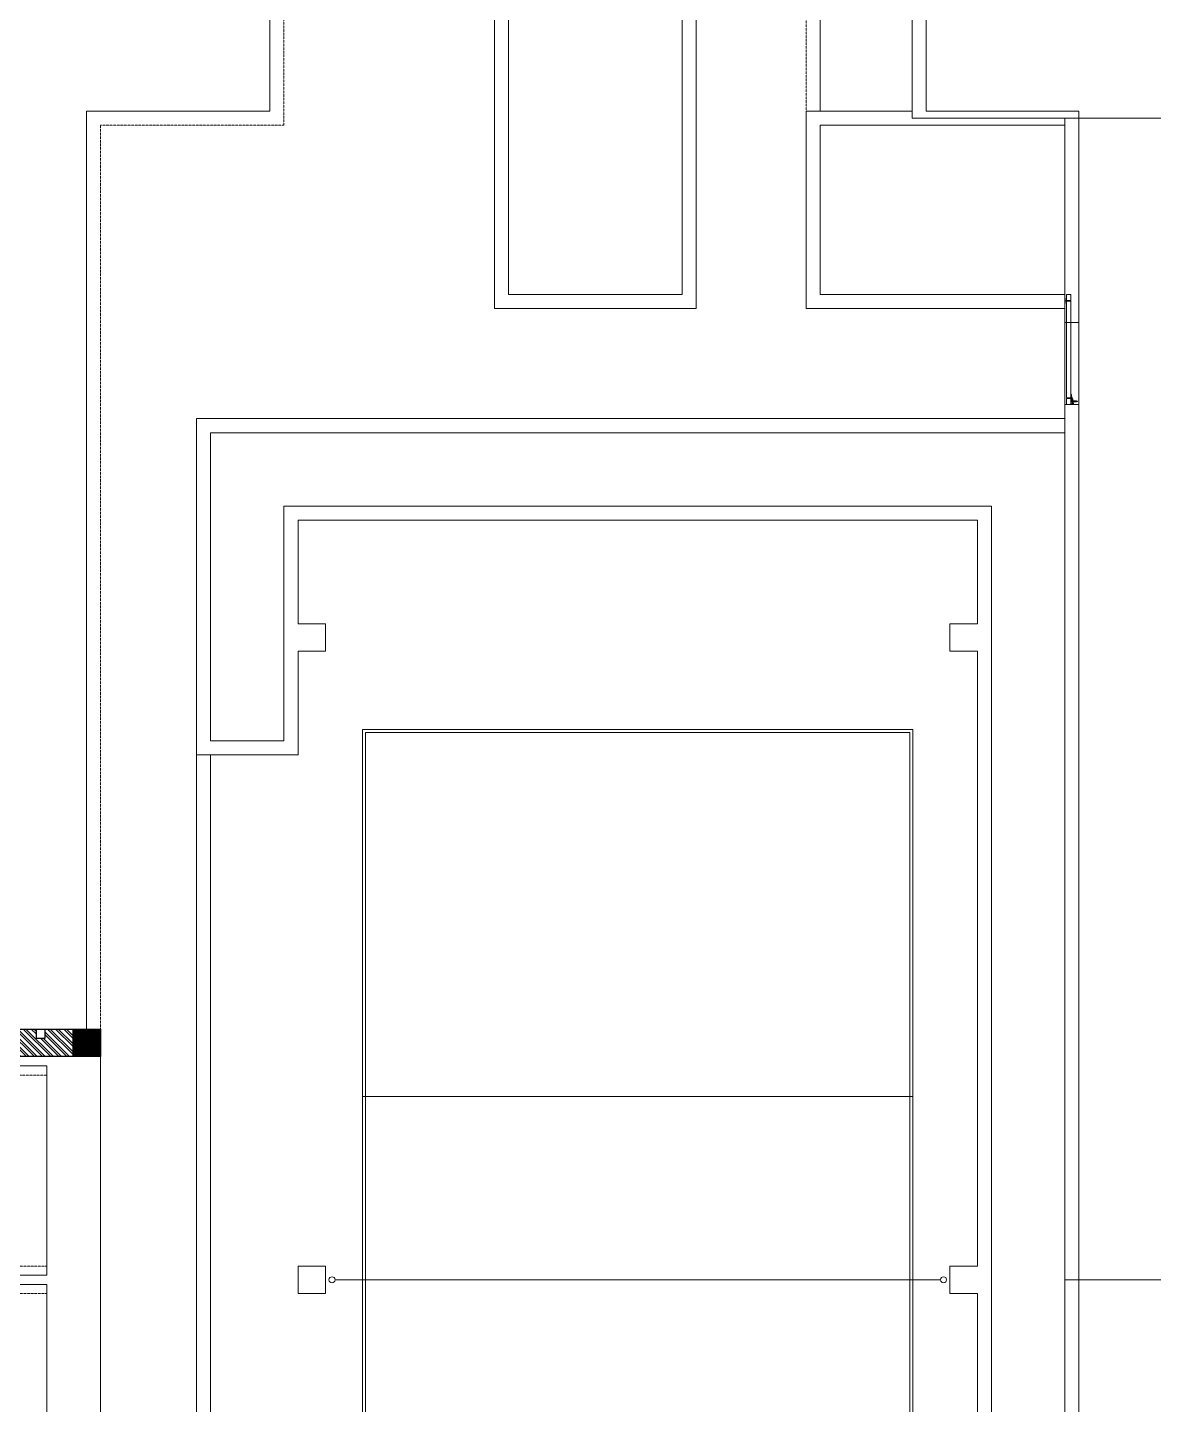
# Model space of a CAD drawing. Header units: metres. Extents: x 5205117 to 5948571, y 646915 to 1143748.
# Drawn here: x 5529194 to 5547606, y 824308 to 846828 of the extents above; entities that cross this region are included whole.
import ezdxf

# ---------------------------------------------------------------- set-up
doc = ezdxf.new("R2010")
doc.units = ezdxf.units.M
doc.header["$MEASUREMENT"] = 0
for name, pattern in [('CONTINOUS', [0]), ('DASHED', [0.75, 0.5, -0.25]), ('HIDDEN', [0.375, 0.25, -0.125])]:
    doc.linetypes.add(name, pattern=pattern)
doc.layers.get('0').update_dxf_attribs({"color": 1, "linetype": 'DASHED', "lineweight": 30})
for name, color, linetype, lineweight in [('A-Column', 191, 'CONTINOUS', 30), ('A-Door', 3, 'Continuous', 15), ('A-Dotted', 43, 'DASHED', 5), ('A-Elevation 1', 4, 'Continuous', 13), ('A-Elevation 2', 163, 'Continuous', 9), ('A-Elevation 3', 251, 'Continuous', 5), ('A-Hidden', 2, 'HIDDEN', 5), ('A-Wall', 34, 'Continuous', 30), ('H-Column', 191, 'Continuous', 5), ('H-Wall hatch', 33, 'Continuous', 0), ('PLOT', 7, 'Continuous', 5), ('road', 7, 'Continuous', 9)]:
    doc.layers.add(name, color=color, linetype=linetype, lineweight=lineweight)

# ---------------------------------------------------------------- blocks, each defined once
blk = doc.blocks.new('A$Cbd15bbef')
at = {"layer": 'H-Column', "ltscale": 5}
h = blk.add_hatch(dxfattribs=at)
h.set_pattern_fill('ANSI31', color=256, scale=75)
h.paths.add_polyline_path([(450, 1960), (0, 1960), (0, 1510), (450, 1510)])
h.paths.add_polyline_path([(450, 450), (0, 450), (0, 0), (450, 0)])
h.paths.add_polyline_path([(8200, 1960), (7750, 1960), (7750, 1510), (8200, 1510)])
h.paths.add_polyline_path([(8200, 450), (7750, 450), (7750, 0), (8200, 0)])
at = {"layer": 'H-Wall hatch', "ltscale": 5}
h = blk.add_hatch(dxfattribs=at)
h.set_pattern_fill('ANSI32', color=256, scale=250)
h.set_pattern_definition([(45, (323.78, 741.75), (-66.2913, 66.2913), []), (45, (367.98, 741.75), (-66.2913, 66.2913), [])])
h.paths.add_polyline_path([(450, 1510), (0, 1510), (0, 1055), (150, 1055), (150, 905), (0, 905), (0, 450), (450, 450)])
h.paths.add_polyline_path([(8200, 1510), (7750, 1510), (7750, 450), (8200, 450), (8200, 905), (8050, 905), (8050, 1055), (8200, 1055)])
h.paths.add_polyline_path([(7750, 1730), (7750, 1960), (450, 1960), (450, 1730)])
at = {"layer": 'A-Column', "ltscale": 5}
for points in [[(0, 1960), (450, 1960), (450, 1510), (0, 1510)], [(8200, 1960), (7750, 1960), (7750, 1510), (8200, 1510)], [(0, 0), (450, 0), (450, 450), (0, 450)], [(8200, 0), (7750, 0), (7750, 450), (8200, 450)]]:
    blk.add_lwpolyline(points, close=True, dxfattribs=at)
at = {"layer": 'A-Dotted', "ltscale": 5}
blk.add_lwpolyline([(450, 905), (450, 0), (7750, 0), (7750, 1960), (450, 1960), (450, 905)], dxfattribs=at)
at = {"layer": 'A-Elevation 2', "ltscale": 5}
for points in [[(600, 880), (4025, 880), (4025, 1580), (600, 1580)], [(7600, 880), (4175, 880), (4175, 1580), (7600, 1580)]]:
    blk.add_lwpolyline(points, close=True, dxfattribs=at)
at = {"layer": 'A-Hidden', "ltscale": 5}
for p, q in [((750, 1580), (750, 880)), ((3875, 880), (3875, 1580)), ((4325, 880), (4325, 1580)), ((7450, 1580), (7450, 880))]:
    blk.add_line(p, q, dxfattribs=at)
at = {"layer": 'A-Wall', "ltscale": 5}
for p, q in [((0, 1055), (0, 905)), ((8200, 1055), (8200, 905))]:
    blk.add_line(p, q, dxfattribs=at)
for points in [[(450, 1960), (7750, 1960), (7750, 1730), (450, 1730)], [(0, 1055), (150, 1055), (150, 905), (0, 905), (0, 450), (450, 450), (450, 1510), (0, 1510)], [(8200, 1055), (8050, 1055), (8050, 905), (8200, 905), (8200, 450), (7750, 450), (7750, 1510), (8200, 1510)]]:
    blk.add_lwpolyline(points, close=True, dxfattribs=at)
blk = doc.blocks.new('A$C7DF671ED')
at = {"layer": 'A-Door'}
for p, q in [((-8, 1699), (-9, 1698)), ((-9, 1698), (-9, 1697)), ((-9, 1697), (-9, 1696)), ((-9, 1696), (-9, 1695)), ((-9, 1695), (-9, 1693)), ((-9, 1693), (-8, 1693)), ((-7, 1700), (-8, 1699)), ((-7, 1698), (-8, 1698)), ((-8, 1698), (-8, 1698)), ((-8, 1698), (-8, 1697)), ((-8, 1697), (-8, 1697)), ((-8, 1697), (-8, 1697)), ((-8, 1697), (-8, 1697)), ((-8, 1697), (-8, 1696)), ((-8, 1696), (-8, 1696)), ((-8, 1696), (-8, 1695)), ((-8, 1696), (-8, 1696)), ((-8, 1696), (-8, 1696)), ((-8, 1696), (-8, 1696)), ((-8, 1695), (-8, 1695)), ((-8, 1695), (-8, 1695)), ((-8, 1695), (-8, 1695)), ((-8, 1695), (-8, 1694)), ((-8, 1694), (-8, 1694)), ((-8, 1694), (-8, 1694)), ((-7, 1694), (-8, 1694)), ((-8, 1693), (-7, 1692)), ((-6, 1700), (-7, 1700)), ((-6, 1699), (-7, 1699)), ((-7, 1699), (-7, 1698)), ((-7, 1698), (-7, 1698)), ((-7, 1698), (-7, 1698)), ((-7, 1698), (-7, 1698)), ((-7, 1698), (-7, 1698)), ((-7, 1694), (-7, 1693)), ((-7, 1694), (-7, 1694)), ((-7, 1693), (-7, 1693)), ((-7, 1693), (-7, 1693)), ((-7, 1693), (-7, 1693)), ((-7, 1693), (-7, 1693)), ((-7, 1693), (-6, 1693)), ((-7, 1692), (-6, 1691)), ((-5, 1700), (-6, 1700)), ((-6, 1699), (-6, 1699)), ((-5, 1699), (-6, 1699)), ((-6, 1699), (-6, 1699)), ((-6, 1699), (-6, 1699)), ((-6, 1699), (-6, 1699)), ((-6, 1693), (-6, 1692)), ((-6, 1693), (-6, 1693)), ((-6, 1693), (-6, 1693)), ((-6, 1693), (-6, 1693)), ((-6, 1692), (-5, 1692)), ((-6, 1691), (-5, 1691)), ((-5, 1738), (0, 1738)), ((-5, 1738), (-5, 1733)), ((-5, 1733), (0, 1733)), ((-5, 1733), (-5, 1723)), ((-5, 1723), (0, 1723)), ((-5, 1723), (-5, 1718)), ((-5, 1718), (0, 1718)), ((-5, 1709), (-5, 1718)), ((-5, 1709), (0, 1709)), ((-5, 1709), (-5, 1700)), ((-5, 1700), (0, 1700)), ((-3, 1700), (-5, 1700)), ((-4, 1699), (-5, 1699)), ((-5, 1699), (-5, 1699)), ((-5, 1699), (-5, 1699)), ((-5, 1699), (-5, 1699)), ((-5, 1692), (-5, 1692)), ((-5, 1692), (-5, 1692)), ((-5, 1692), (-5, 1692)), ((-5, 1692), (-4, 1692)), ((-5, 1691), (-3, 1691)), ((-5, 1691), (-5, 1683)), ((0, 1691), (-5, 1691)), ((0, 1683), (-5, 1683)), ((-5, 1683), (-5, 1674)), ((0, 1674), (-5, 1674)), ((-5, 1674), (-5, 1668)), ((0, 1668), (-5, 1668)), ((-5, 1668), (-5, 1659)), ((0, 1659), (-5, 1659)), ((-5, 1659), (-5, 1654)), ((0, 1654), (-5, 1654)), ((-4, 1699), (-4, 1699)), ((-4, 1699), (-4, 1699)), ((-4, 1699), (-4, 1699)), ((-3, 1699), (-4, 1699)), ((-4, 1699), (-4, 1699)), ((-4, 1692), (-3, 1693)), ((-4, 1692), (-4, 1692)), ((-4, 1692), (-4, 1692)), ((-4, 1692), (-4, 1692)), ((-2, 1700), (-3, 1700)), ((-3, 1699), (-3, 1699)), ((-3, 1699), (-3, 1699)), ((-2, 1698), (-3, 1699)), ((-3, 1699), (-3, 1699)), ((-3, 1699), (-3, 1699)), ((-3, 1693), (-3, 1693)), ((-3, 1693), (-3, 1693)), ((-3, 1693), (-3, 1693)), ((-3, 1693), (-3, 1693)), ((-3, 1693), (-2, 1693)), ((-3, 1691), (-2, 1692)), ((-1, 1699), (-2, 1700)), ((-2, 1697), (-2, 1698)), ((-2, 1698), (-2, 1698)), ((-2, 1698), (-2, 1698)), ((-2, 1698), (-2, 1698)), ((-2, 1698), (-2, 1698)), ((-2, 1698), (-2, 1698)), ((-1, 1697), (-2, 1697)), ((-2, 1694), (-1, 1695)), ((-2, 1693), (-2, 1694)), ((-2, 1694), (-2, 1694)), ((-2, 1694), (-2, 1694)), ((-2, 1694), (-2, 1694)), ((-2, 1694), (-2, 1694)), ((-2, 1692), (-1, 1693)), ((-2, 1693), (-2, 1693)), ((-2, 1693), (-2, 1693)), ((-1, 1698), (-1, 1699)), ((0, 1697), (-1, 1698)), ((-1, 1696), (-1, 1697)), ((-1, 1697), (-1, 1697)), ((-1, 1697), (-1, 1697)), ((-1, 1697), (-1, 1697)), ((-1, 1696), (-1, 1696)), ((-1, 1696), (-1, 1696)), ((-1, 1695), (-1, 1696)), ((-1, 1696), (-1, 1696)), ((-1, 1693), (0, 1695)), ((-1, 1695), (-1, 1695)), ((-1, 1695), (-1, 1695)), ((-1, 1695), (-1, 1695)), ((-1, 1695), (-1, 1695)), ((-1, 1693), (-1, 1693)), ((0, 1800), (74, 1800)), ((0, 1738), (0, 1800)), ((0, 1738), (0, 1733)), ((0, 1723), (0, 1733)), ((0, 1718), (0, 1723)), ((0, 1709), (0, 1718)), ((0, 1700), (0, 1709)), ((74, 1700), (0, 1700)), ((0, 1696), (0, 1700)), ((0, 1696), (0, 1697)), ((0, 1695), (0, 1696)), ((0, 1693), (0, 1696)), ((0, 1691), (0, 1693)), ((0, 1691), (74, 1691)), ((0, 1683), (0, 1691)), ((0, 1683), (0, 1674)), ((0, 1668), (0, 1674)), ((0, 1659), (0, 1668)), ((0, 1654), (0, 1659)), ((0, 1654), (0, 109)), ((74, 1700), (74, 1800)), ((74, 1691), (74, 165)), ((0, 109), (74, 109)), ((0, 0), (0, 100)), ((0, 100), (74, 100)), ((74, 0), (0, 0)), ((81, 165), (74, 165)), ((74, 165), (74, 156)), ((81, 156), (74, 156)), ((74, 118), (74, 156)), ((74, 118), (75, 118)), ((74, 118), (74, 118)), ((74, 118), (74, 118)), ((74, 118), (74, 118)), ((74, 118), (74, 118)), ((74, 118), (74, 118)), ((75, 118), (74, 118)), ((74, 118), (74, 112)), ((81, 112), (74, 112)), ((74, 109), (74, 112)), ((78, 102), (74, 109)), ((74, 109), (74, 109)), ((74, 109), (74, 109)), ((74, 67), (74, 100)), ((74, 67), (79, 67)), ((74, 39), (74, 67)), ((74, 0), (74, 39)), ((74, 39), (79, 39)), ((81, 118), (75, 118)), ((81, 95), (78, 102)), ((82, 113), (79, 118)), ((79, 67), (79, 60)), ((79, 60), (91, 60)), ((79, 48), (79, 56)), ((92, 56), (79, 56)), ((79, 55), (79, 55)), ((79, 55), (79, 55)), ((79, 51), (79, 55)), ((79, 51), (79, 55)), ((79, 55), (79, 55)), ((81, 55), (79, 55)), ((79, 51), (79, 51)), ((79, 51), (79, 51)), ((79, 51), (79, 51)), ((79, 51), (80, 51)), ((93, 48), (79, 48)), ((79, 39), (79, 45)), ((79, 45), (93, 45)), ((80, 51), (81, 51)), ((80, 51), (80, 51)), ((80, 51), (80, 51)), ((81, 165), (81, 156)), ((81, 156), (81, 123)), ((86, 125), (81, 123)), ((81, 123), (81, 118)), ((81, 112), (81, 118)), ((84, 88), (81, 95)), ((81, 55), (82, 55)), ((81, 55), (81, 55)), ((81, 51), (82, 51)), ((81, 51), (81, 51)), ((81, 51), (81, 51)), ((86, 106), (82, 113)), ((82, 55), (83, 55)), ((82, 55), (82, 55)), ((82, 51), (82, 51)), ((82, 51), (83, 51)), ((83, 55), (84, 55)), ((83, 51), (84, 51)), ((87, 81), (84, 88)), ((84, 55), (86, 55)), ((84, 55), (84, 55)), ((84, 51), (86, 51)), ((84, 51), (84, 51)), ((90, 118), (86, 125)), ((89, 99), (86, 106)), ((86, 55), (87, 55)), ((86, 55), (86, 55)), ((86, 51), (86, 51)), ((86, 51), (87, 51)), ((89, 73), (87, 81)), ((87, 55), (88, 55)), ((87, 51), (88, 51)), ((88, 55), (89, 55)), ((88, 55), (88, 55)), ((88, 51), (89, 51)), ((88, 51), (88, 51)), ((92, 91), (89, 99)), ((90, 66), (89, 73)), ((89, 55), (89, 51)), ((89, 55), (90, 55)), ((89, 51), (90, 51)), ((89, 12), (90, 17)), ((89, 12), (90, 8)), ((94, 110), (90, 118)), ((91, 60), (90, 66)), ((90, 55), (91, 55)), ((90, 55), (90, 55)), ((90, 55), (90, 55)), ((91, 51), (90, 51)), ((90, 51), (90, 51)), ((90, 51), (90, 51)), ((90, 17), (92, 20)), ((92, 5), (90, 8)), ((91, 60), (110, 60)), ((91, 55), (91, 55)), ((92, 55), (91, 55)), ((92, 51), (91, 51)), ((91, 51), (91, 51)), ((95, 83), (92, 91)), ((92, 56), (93, 56)), ((92, 55), (92, 56)), ((92, 55), (92, 55)), ((94, 55), (92, 55)), ((92, 55), (92, 55)), ((93, 51), (92, 55)), ((92, 51), (92, 51)), ((93, 51), (92, 51)), ((92, 20), (94, 22)), ((95, 2), (92, 5)), ((93, 56), (94, 56)), ((93, 50), (93, 51)), ((94, 51), (93, 51)), ((93, 48), (93, 50)), ((93, 48), (111, 48)), ((93, 43), (93, 45)), ((93, 45), (112, 45)), ((94, 35), (93, 43)), ((98, 102), (94, 110)), ((94, 56), (95, 56)), ((94, 51), (94, 55)), ((95, 55), (94, 55)), ((94, 55), (94, 55)), ((94, 55), (94, 55)), ((94, 55), (94, 55)), ((95, 51), (94, 51)), ((94, 51), (94, 51)), ((94, 51), (94, 51)), ((94, 51), (94, 51)), ((94, 22), (94, 35)), ((94, 22), (95, 23)), ((94, 17), (94, 22)), ((112, 17), (94, 17)), ((97, 75), (95, 83)), ((95, 56), (96, 56)), ((97, 55), (95, 55)), ((97, 51), (95, 51)), ((95, 23), (98, 25)), ((98, 0), (95, 2)), ((96, 56), (96, 56)), ((96, 56), (96, 56)), ((96, 56), (96, 56)), ((97, 56), (96, 56)), ((99, 68), (97, 75)), ((97, 56), (99, 56)), ((97, 55), (97, 55)), ((98, 55), (97, 55)), ((97, 55), (97, 55)), ((97, 51), (97, 51)), ((98, 51), (97, 51)), ((97, 51), (97, 51)), ((101, 94), (98, 102)), ((98, 55), (98, 55)), ((99, 55), (98, 55)), ((98, 51), (98, 51)), ((98, 51), (99, 51)), ((103, 26), (98, 25)), ((101, 60), (99, 68)), ((99, 56), (99, 56)), ((102, 56), (99, 56)), ((100, 55), (99, 55)), ((99, 51), (100, 51)), ((100, 55), (100, 51)), ((100, 55), (100, 55)), ((100, 55), (100, 55)), ((100, 55), (100, 55)), ((100, 55), (100, 55)), ((100, 55), (111, 55)), ((100, 51), (100, 51)), ((100, 51), (100, 51)), ((100, 51), (100, 51)), ((100, 51), (100, 51)), ((111, 51), (100, 51)), ((104, 86), (101, 94)), ((102, 51), (101, 56)), ((102, 56), (103, 56)), ((102, 48), (102, 51)), ((102, 43), (102, 45)), ((103, 35), (102, 43)), ((103, 56), (111, 56)), ((103, 35), (103, 17)), ((107, 25), (103, 26)), ((107, 78), (104, 86)), ((109, 69), (107, 78)), ((111, 23), (107, 25)), ((107, 0), (111, 2)), ((110, 61), (109, 69)), ((110, 60), (110, 61)), ((110, 60), (163, 60)), ((111, 55), (111, 56)), ((111, 56), (163, 56)), ((113, 55), (111, 55)), ((111, 55), (111, 55)), ((111, 52), (111, 55)), ((111, 51), (111, 52)), ((113, 51), (111, 51)), ((111, 51), (111, 51)), ((111, 48), (111, 51)), ((111, 48), (163, 48)), ((112, 22), (111, 23)), ((111, 2), (114, 5)), ((112, 44), (112, 45)), ((112, 45), (163, 45)), ((112, 35), (112, 44)), ((112, 22), (112, 35)), ((114, 20), (112, 22)), ((112, 21), (112, 22)), ((112, 17), (112, 19)), ((115, 55), (113, 55)), ((115, 51), (113, 51)), ((115, 17), (114, 20)), ((114, 5), (115, 8)), ((115, 55), (115, 55)), ((115, 55), (115, 51)), ((115, 55), (115, 55)), ((115, 55), (115, 55)), ((115, 55), (115, 55)), ((116, 55), (115, 55)), ((115, 51), (115, 51)), ((116, 51), (115, 51)), ((115, 51), (115, 51)), ((115, 51), (115, 51)), ((115, 51), (115, 51)), ((115, 17), (116, 12)), ((115, 8), (116, 12)), ((116, 55), (116, 55)), ((116, 55), (116, 51)), ((116, 55), (116, 55)), ((116, 55), (116, 55)), ((117, 55), (116, 55)), ((116, 51), (116, 51)), ((116, 51), (116, 51)), ((116, 51), (116, 51)), ((117, 51), (116, 51)), ((141, 55), (117, 55)), ((117, 51), (149, 51)), ((141, 55), (141, 55)), ((149, 55), (141, 55)), ((149, 55), (149, 51)), ((153, 55), (149, 55)), ((157, 51), (149, 51)), ((153, 55), (153, 55)), ((157, 55), (153, 55)), ((157, 51), (157, 55)), ((157, 55), (163, 55)), ((157, 51), (163, 51)), ((163, 60), (163, 60)), ((163, 60), (164, 60)), ((163, 60), (163, 60)), ((163, 56), (163, 55)), ((163, 55), (163, 51)), ((163, 55), (166, 55)), ((163, 51), (163, 48)), ((163, 51), (166, 51)), ((163, 45), (163, 45)), ((163, 45), (163, 45)), ((163, 45), (164, 45)), ((164, 60), (164, 59)), ((164, 59), (165, 59)), ((164, 59), (164, 59)), ((164, 45), (165, 46)), ((164, 45), (164, 45)), ((164, 45), (164, 45)), ((165, 59), (165, 59)), ((165, 59), (165, 58)), ((165, 58), (165, 58)), ((165, 58), (165, 58)), ((165, 58), (166, 57)), ((165, 47), (166, 47)), ((165, 46), (165, 47)), ((165, 47), (165, 47)), ((165, 46), (165, 46)), ((165, 46), (165, 46)), ((166, 57), (166, 57)), ((166, 57), (166, 55)), ((166, 55), (166, 51)), ((166, 55), (167, 55)), ((166, 51), (166, 48)), ((166, 51), (167, 51)), ((166, 48), (166, 47)), ((167, 55), (167, 55)), ((167, 55), (167, 51)), ((167, 55), (167, 55)), ((167, 55), (167, 55)), ((171, 55), (167, 55)), ((167, 51), (167, 51)), ((167, 51), (167, 51)), ((167, 51), (167, 51)), ((167, 51), (176, 51)), ((172, 55), (171, 55)), ((172, 55), (173, 55)), ((173, 55), (173, 55)), ((175, 55), (173, 55)), ((176, 55), (175, 55)), ((175, 55), (175, 55)), ((176, 55), (176, 51)), ((178, 55), (176, 55)), ((176, 55), (176, 55)), ((178, 51), (176, 51)), ((178, 55), (179, 55)), ((179, 51), (178, 51)), ((179, 55), (180, 55)), ((180, 51), (179, 51)), ((180, 55), (180, 55)), ((180, 55), (180, 55)), ((180, 55), (181, 55)), ((180, 51), (180, 51)), ((180, 51), (180, 51)), ((181, 51), (180, 51)), ((181, 55), (181, 55)), ((181, 51), (181, 55)), ((181, 51), (181, 51)), ((98, 0), (103, -1)), ((107, 0), (103, -1))]:
    blk.add_line(p, q, dxfattribs=at)
blk = doc.blocks.new('Volleyball court')
at = {"layer": 'A-Elevation 3'}
for p, q in [((0, 18000), (0, 9000)), ((-450, 9000), (9449, 9000))]:
    blk.add_line(p, q, dxfattribs=at)
for points in [[(0, 18000), (9000, 18000), (9000, 0), (0, 0), (0, 18000)], [(0, 12000), (8999, 12000)], [(0, 6000), (8999, 6000)]]:
    blk.add_lwpolyline(points, dxfattribs=at)
blk.add_lwpolyline([(50, 17950), (8950, 17950), (8950, 50), (50, 50)], close=True, dxfattribs=at)
for centre in [(-500, 9000), (9499, 9000)]:
    blk.add_circle(centre, 50, dxfattribs=at)
blk = doc.blocks.new('A$Cda8b4320')
at = {"layer": 'A-Elevation 1', "ltscale": 0.5}
for points in [[(-25894, -17500), (-25894, -13270), (-22664, -13270), (-22664, -15000), (-17434, -15000), (-17434, -15230), (-22664, -15230), (-22664, -17730), (-26124, -17730), (-26124, -17500)], [(-56094, -17730), (-27464, -17730), (-27464, -17500), (-56094, -17500)]]:
    blk.add_lwpolyline(points, close=True, dxfattribs=at)
at = {"layer": 'A-Elevation 1'}
blk.add_lwpolyline([(-22894, -17500), (-25664, -17500), (-25664, -13500), (-22894, -13500)], close=True, dxfattribs=at)
at = {"layer": 'A-Elevation 2', "ltscale": 5}
for points in [[(-27694, -17500), (-27694, -3300), (-33194, -3300), (-33194, -4960), (-31499, -4960)], [(-27924, -17500), (-27924, -3530), (-32964, -3530), (-32964, -4730), (-29124, -4730), (-29124, -16300), (-54434, -16300), (-54434, -4730), (-50594, -4730), (-50594, -3530), (-55634, -3530), (-55634, -17500)], [(-31049, -4960), (-31049, -5410), (-31499, -5410), (-31499, -4960)], [(-31049, -4960), (-29354, -4960), (-29354, -16070), (-31049, -16070)], [(-42004, -16070), (-42004, -15620), (-41554, -15620), (-41554, -16070)], [(-31049, -16070), (-31049, -15620), (-31499, -15620), (-31499, -16070)], [(-42004, -16070), (-52059, -16070)], [(-31499, -16070), (-41554, -16070)]]:
    blk.add_lwpolyline(points, dxfattribs=at)
for points in [[(-42004, -4960), (-42004, -5410), (-41554, -5410), (-41554, -4960)], [(-999, -8170), (-999, -11470), (-25894, -11470), (-25894, -8170)], [(-4299, -11240), (-25664, -11240), (-25664, -8400), (-4299, -8400)]]:
    blk.add_lwpolyline(points, close=True, dxfattribs=at)
at = {"layer": 'A-Elevation 3', "ltscale": 5}
for p, q in [((-33194, -3300), (-50364, -3300)), ((-27464, -17500), (-26124, -17500)), ((-27464, -17730), (-26124, -17730))]:
    blk.add_line(p, q, dxfattribs=at)
for points in [[(-1229, 0), (-1229, -4500), (-9074, -4500), (-9074, -3500), (-13534, -3500), (-13534, -4500), (-22664, -4500), (-22664, -1500), (-37679, -1500)], [(-50364, -3530), (-33194, -3530)], [(-22664, -13500), (-17664, -13500), (-17664, -15000)]]:
    blk.add_lwpolyline(points, dxfattribs=at)
at = {"layer": 'A-Hidden', "ltscale": 5}
for points in [[(-37679, -1730), (-22894, -1730), (-22894, -4730), (-13304, -4730), (-13304, -3730), (-9304, -3730), (-9304, -4730), (-2729, -4730)], [(-22664, -13270), (-17434, -13270), (-17434, -15000)]]:
    blk.add_lwpolyline(points, dxfattribs=at)
at = {"ltscale": 5}
blk.add_blockref('A$Cbd15bbef', (-45879, -1730), dxfattribs=at)
at = {"ltscale": 5, "rotation": 90}
blk.add_blockref('Volleyball court', (-32779, -15015), dxfattribs=at)
at = {"layer": 'A-Door', "ltscale": 0.5, "rotation": 270}
blk.add_blockref('A$C7DF671ED', (-27464, -17525), dxfattribs=at)

msp = doc.modelspace()

# ---------------------------------------------------------------- linework, layer by layer
at = {"layer": 'PLOT', "ltscale": 0.5}
for p, q in [((5546158, 845346.6), (5595824.1, 845346.6)), ((5546158, 826346.6), (5595824.1, 826346.6))]:
    msp.add_line(p, q, dxfattribs=at)
at = {"layer": 'road', "ltscale": 0.5}
for p, q in [((5543658, 845346.6), (5543658, 869625.3)), ((5546158, 807346.6), (5546158, 845346.6))]:
    msp.add_line(p, q, dxfattribs=at)
msp.add_lwpolyline([(5543658, 845346.6), (5546158, 845346.6)], dxfattribs=at)

# ---------------------------------------------------------------- block references
at = {"color": 2, "ltscale": 5, "rotation": 90}
msp.add_blockref('A$Cda8b4320', (5528657.9, 868125.3), dxfattribs=at)

doc.saveas('drawing.dxf')
